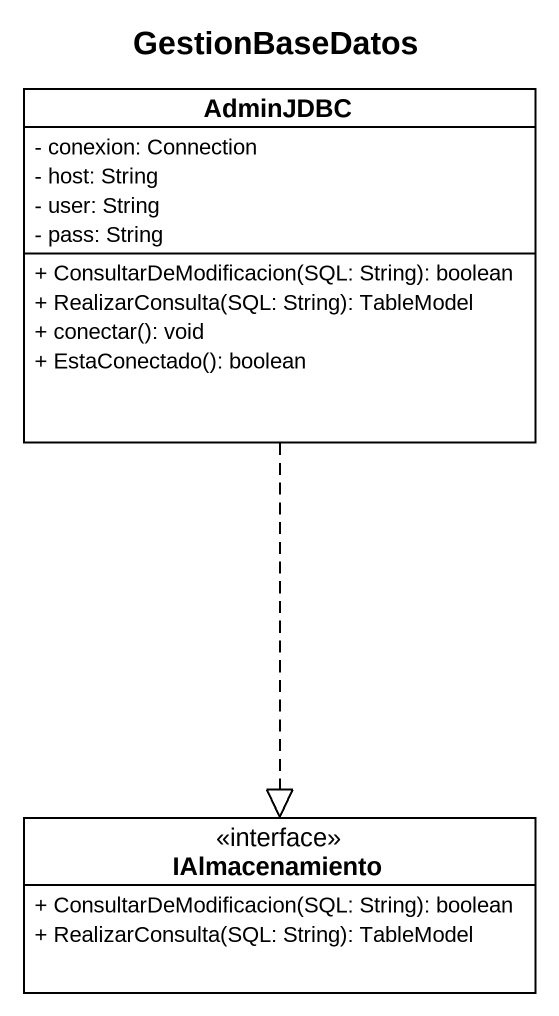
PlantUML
@startuml
title GestionBaseDatos
hide circle
hide empty members
skinparam classAttributeIconSize 0
class AdminJDBC {
  - conexion: Connection
  - host: String
  - user: String
  - pass: String
  + ConsultarDeModificacion(SQL: String): boolean
  + RealizarConsulta(SQL: String): TableModel
  + conectar(): void
  + EstaConectado(): boolean
}
class IAlmacenamiento <<interface>> {
  + ConsultarDeModificacion(SQL: String): boolean
  + RealizarConsulta(SQL: String): TableModel
}
AdminJDBC ..|> IAlmacenamiento
@enduml
